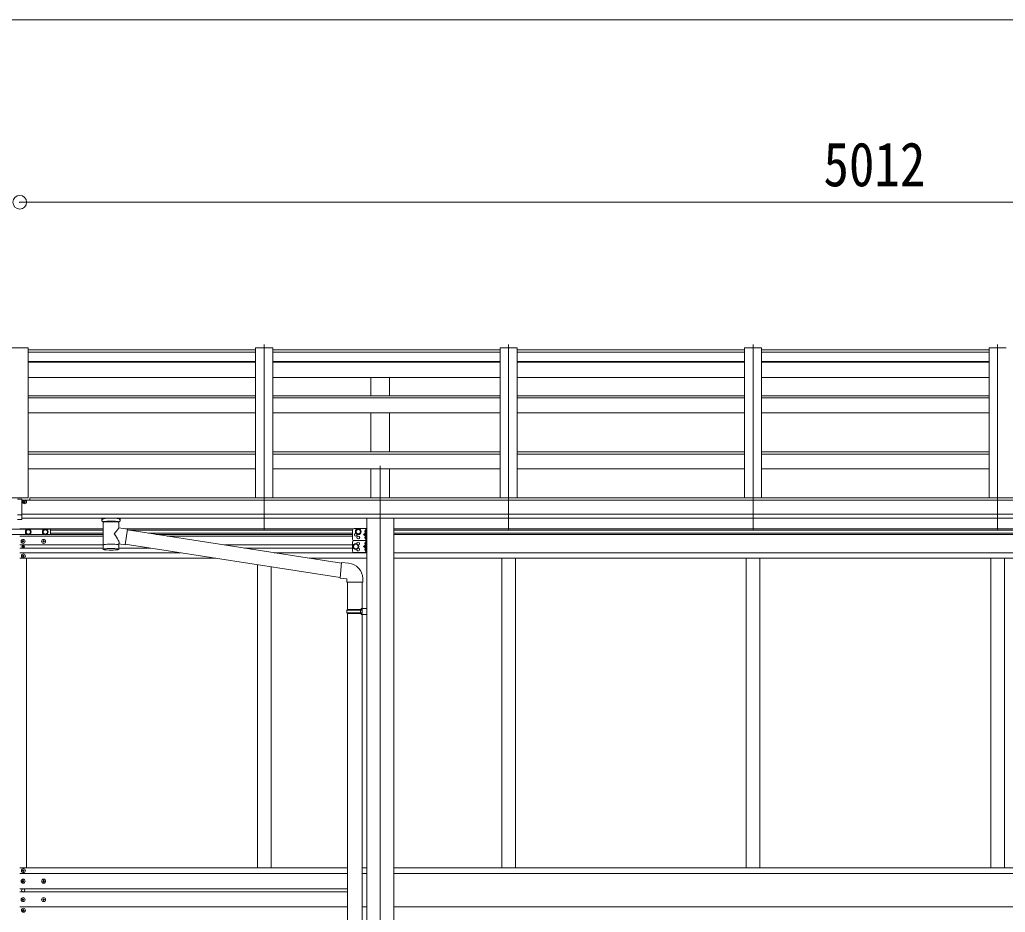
# Model space of a CAD drawing. Units: millimetres at full size, sheet at 1:40; details may follow other scales. Extents: x -11181 to 11305, y -7804 to 7716.
# Drawn here: x 4499 to 7386, y 881 to 3494 of the extents above; entities that cross this region are included whole.
import ezdxf
from ezdxf.enums import TextEntityAlignment as Align

# ---------------------------------------------------------------- set-up
doc = ezdxf.new("R2010")
doc.units = ezdxf.units.MM
doc.header["$LTSCALE"] = 40
doc.header["$PDMODE"] = 32
doc.header["$PDSIZE"] = 40
for name, color, linetype, lineweight in [('0-1_本体', 4, 'Continuous', 9), ('0-2_部品', 7, 'Continuous', 9), ('0-8_PARTS2', 2, 'Continuous', 9), ('0-A_寸法', 6, 'Continuous', 9), ('1-1_GLASS', 4, 'Continuous', 9), ('1-2_GLASS_SEAL', 7, 'Continuous', 9)]:
    doc.layers.add(name, color=color, linetype=linetype, lineweight=lineweight)
doc.styles.add('ＭＳ ゴシック', font='')
doc.styles.get('ＭＳ ゴシック').set_extended_font_data('MS Gothic')

msp = doc.modelspace()

# ---------------------------------------------------------------- linework, layer by layer
at = {"layer": '0-1_本体'}
for p, q in [((4524.26, 2533.38), (4474.26, 2533.38)), ((4474.26, 2533.38), (4524.26, 2533.38)), ((4524.26, 2533.38), (4524.26, 2094.08)), ((4524.26, 2527.29), (5190.26, 2527.29)), ((5190.26, 2520.35), (4524.26, 2520.35)), ((5190.26, 2533.35), (5190.26, 2094.06)), ((5190.26, 2533.35), (5240.26, 2533.35)), ((5240.26, 2533.35), (5240.26, 2094.06)), ((5240.26, 2527.29), (5906.26, 2527.29)), ((5906.26, 2520.35), (5240.26, 2520.35)), ((5906.26, 2533.35), (5906.26, 2094.06)), ((5906.26, 2533.35), (5956.26, 2533.35)), ((5956.26, 2533.35), (5956.26, 2094.06)), ((5956.26, 2527.29), (6622.26, 2527.29)), ((6622.26, 2520.35), (5956.26, 2520.35)), ((6622.26, 2533.35), (6622.26, 2094.06)), ((6622.26, 2533.35), (6672.26, 2533.35)), ((6672.26, 2533.35), (6672.26, 2094.06)), ((6672.26, 2527.29), (7338.26, 2527.29)), ((7338.26, 2520.35), (6672.26, 2520.35)), ((7338.26, 2533.35), (7338.26, 2094.06)), ((7338.26, 2533.35), (7388.26, 2533.35)), ((5190.26, 2493.63), (4524.26, 2493.63)), ((5190.26, 2491.05), (4524.26, 2491.05)), ((5906.26, 2493.63), (5240.26, 2493.63)), ((5906.26, 2491.05), (5240.26, 2491.05)), ((6622.26, 2493.63), (5956.26, 2493.63)), ((6622.26, 2491.05), (5956.26, 2491.05)), ((7338.26, 2493.63), (6672.26, 2493.63)), ((7338.26, 2491.05), (6672.26, 2491.05)), ((5190.26, 2446.32), (4524.26, 2446.32)), ((5906.26, 2446.32), (5240.26, 2446.32)), ((5527.76, 2392.58), (5527.76, 2446.32)), ((5582.76, 2392.58), (5582.76, 2446.32)), ((6622.26, 2446.32), (5956.26, 2446.32)), ((7338.26, 2446.32), (6672.26, 2446.32)), ((5190.26, 2392.58), (4524.26, 2392.58)), ((5190.26, 2387.02), (4524.26, 2387.02)), ((5906.26, 2392.58), (5240.26, 2392.58)), ((5906.26, 2387.02), (5240.26, 2387.02)), ((6622.26, 2392.58), (5956.26, 2392.58)), ((6622.26, 2387.02), (5956.26, 2387.02)), ((7338.26, 2392.58), (6672.26, 2392.58)), ((7338.26, 2387.02), (6672.26, 2387.02)), ((5190.26, 2343.02), (4524.26, 2343.02)), ((5906.26, 2343.02), (5240.26, 2343.02)), ((5527.76, 2228.93), (5527.76, 2343.02)), ((5582.76, 2228.93), (5582.76, 2343.02)), ((6622.26, 2343.02), (5956.26, 2343.02)), ((7338.26, 2343.02), (6672.26, 2343.02)), ((5190.26, 2228.93), (4524.26, 2228.93)), ((5906.26, 2228.93), (5240.26, 2228.93)), ((6622.26, 2228.93), (5956.26, 2228.93)), ((7338.26, 2228.93), (6672.26, 2228.93)), ((5190.26, 2222.14), (4524.26, 2222.14)), ((5906.26, 2222.14), (5240.26, 2222.14)), ((6622.26, 2222.14), (5956.26, 2222.14)), ((7338.26, 2222.14), (6672.26, 2222.14)), ((5190.26, 2178.58), (4524.26, 2178.58)), ((5906.26, 2178.58), (5240.26, 2178.58)), ((5527.76, 2094.06), (5527.76, 2178.58)), ((5582.76, 2094.06), (5582.76, 2178.58)), ((6622.26, 2178.58), (5956.26, 2178.58)), ((7338.26, 2178.58), (6672.26, 2178.58)), ((4524.26, 2094.08), (4474.26, 2094.08)), ((4474.26, 2094.08), (4524.26, 2094.08)), ((4505.76, 2087.35), (9504.76, 2087.35)), ((4529.26, 2087.38), (4529.26, 2094.08)), ((4529.26, 2094.06), (9481.26, 2094.06)), ((9504.76, 2046.13), (4505.76, 2046.13)), ((4505.76, 2034.28), (9504.76, 2034.35)), ((5515.76, 2034.19), (5515.76, -1108.22)), ((5594.76, 2034.19), (5594.76, -1108.22))]:
    msp.add_line(p, q, dxfattribs=at)
at = {"layer": '0-2_部品'}
for p, q in [((4511.73, 2081.46), (4510.73, 2081.46)), ((4512.73, 2082.21), (4512.73, 2080.56)), ((4512.73, 2081.31), (4513.73, 2081.31)), ((4513.73, 2080.56), (4513.73, 2082.21)), ((4492.76, 2044.19), (4505.76, 2044.19)), ((4739.76, 2028.23), (4739.76, 2034.35)), ((4743.86, 2023.73), (4743.84, 1943.44)), ((4789.66, 2006.16), (4789.66, 2023.75)), ((4793.76, 2028.23), (4793.76, 2034.35)), ((4814.88, 2002.25), (4789.66, 2006.17)), ((4814.88, 2002.25), (4807.86, 1957)), ((5441.72, 1902.95), (4814.57, 2000.24)), ((4789.68, 1943.44), (4789.66, 1960.07)), ((4789.66, 1959.82), (4807.86, 1957)), ((5438.05, 1861.01), (4808.13, 1958.74)), ((5462.68, 1902.56), (5441.84, 1904.38)), ((5503.76, 1846.81), (5503.76, 1857.73)), ((5457.76, 1846.81), (5503.76, 1846.81)), ((5459.76, 1846.81), (5459.76, 1767.56)), ((5501.76, 1846.81), (5501.76, 1770.12)), ((5457.76, 1765.56), (5458.76, 1767.56)), ((5457.76, 1765.56), (5501.76, 1765.56)), ((5457.76, 1765.56), (5457.76, 1757.56)), ((5458.76, 1767.56), (5501.76, 1767.56)), ((5497.28, 1765.56), (5496.85, 1767.56)), ((5499.76, 1770.06), (5515.76, 1770.53)), ((5499.76, 1768.06), (5499.76, 1770.06)), ((5499.76, 1768.06), (5501.76, 1768.06)), ((5515.76, 1770.53), (5515.76, 1752.59)), ((5457.76, 1757.56), (5501.76, 1757.56)), ((5457.76, 1757.56), (5458.76, 1755.56)), ((5458.76, 1755.56), (5501.76, 1755.56)), ((5459.76, 1755.56), (5459.76, 661.37)), ((5499.76, 1753.06), (5499.76, 1755.06)), ((5499.76, 1753.06), (5515.76, 1752.59)), ((5501.76, 1753), (5501.76, 663.93))]:
    msp.add_line(p, q, dxfattribs=at)
for points in [[(4492.76, 2089.89), (4505.76, 2089.89), (4505.76, 2031.03), (4492.76, 2031.03)], [(4510.73, 2081.46), (4510.73, 2082.36), (4511.73, 2082.36)], [(4512.73, 2083.26), (4512.73, 2084.16), (4513.73, 2084.16), (4513.73, 2083.26)], [(4513.73, 2080.56), (4513.73, 2079.66), (4512.73, 2079.66), (4512.73, 2080.56)], [(4514.73, 2082.36), (4515.73, 2082.36), (4515.73, 2081.46), (4514.73, 2081.46)], [(4739.8, 2028.18), (4739.77, 2028.53), (4740.02, 2029.49), (4740.54, 2030.37), (4741.34, 2031.21), (4742.46, 2032.01), (4743.86, 2032.74)], [(4739.8, 2028.29), (4739.77, 2027.94), (4740.02, 2026.98), (4740.54, 2026.1), (4741.34, 2025.26), (4742.46, 2024.46), (4743.86, 2023.73)], [(4789.66, 2032.72), (4789.89, 2032.63), (4791.25, 2031.89), (4792.36, 2031.05), (4793.12, 2030.18), (4793.58, 2029.28), (4793.75, 2028.4)], [(4789.66, 2023.75), (4789.89, 2023.84), (4791.25, 2024.58), (4792.36, 2025.42), (4793.12, 2026.29), (4793.58, 2027.19), (4793.75, 2028.07)], [(5441.84, 1904.38), (5437.84, 1858.56), (5457.76, 1856.81), (5457.76, 1846.81)], [(5497.28, 1765.56), (5497.28, 1757.56), (5496.85, 1755.56)], [(5499.76, 1755.06), (5501.76, 1755.06), (5501.76, 1768.06)]]:
    msp.add_lwpolyline(points, dxfattribs=at)
for centre, radius, start, end in [((4756.83, 1983.02), 51.38, 92.46126, 104.61963), ((4776.71, 1983.02), 51.38, 75.38037, 87.53874), ((5458.76, 1857.73), 45, 0, 85)]:
    msp.add_arc(centre, radius, start, end, dxfattribs=at)
msp.add_ellipse((4513.23, 2082.21), major_axis=(-5.9, 0), ratio=0.9, dxfattribs=at)
for centre, major_axis, ratio, start_param, end_param in [((4513.23, 2081.91), (-5.9, 0), 0.9, 3.1415927, 6.2831853), ((4511.73, 2083.26), (-1, 0), 0.9, 1.5707963, 3.1415927), ((4511.73, 2080.56), (1, 0), 0.9, 6.2831853, 7.8539816), ((4511.73, 2082.21), (1, 0), 0.9, 6.2831853, 6.9023328), ((4514.73, 2083.26), (1, 0), 0.9, 3.1415927, 4.712389), ((4514.73, 2082.21), (-1, 0), 0.9, 5.6640378, 6.2831853), ((4514.73, 2080.56), (-1, 0), 0.9, 4.712389, 6.2831853), ((4766.76, 2022.54), (-22.91, -0.42), 0.072511, 4.711586, 6.2823824), ((4766.78, 2024.17), (-22.91, -0.42), 0.072511, 4.711586, 6.2823824), ((4766.73, 2024.16), (22.92, -0.42), 0.07247, 0.0008089, 1.5716053), ((4766.73, 2022.54), (22.92, -0.42), 0.07247, 0.0008089, 1.5716053), ((4777.76, 2028.23), (16, 0), 0.361356, 0, 0.0194874), ((4777.76, 2028.23), (16, 0), 0.361356, 6.2636979, 6.2831853), ((4769.31, 1983.97), (20.32, 22.25), 0.045535, 4.9756507, 6.2441899), ((4766.76, 1986.61), (-22.81, 26.62), 0.234429, 3.1563334, 4.5976381), ((4766.76, 1943.44), (22.92, 0), 0.101955, 6.2829723, 9.4248207), ((4766.76, 1943.44), (22.92, 0), 0.101955, 3.1415499, 6.2833984), ((4766.76, 1955.88), (22.91, 0), 0.122865, 6.2831853, 9.424778)]:
    msp.add_ellipse(centre, major_axis=major_axis, ratio=ratio, start_param=start_param, end_param=end_param, dxfattribs=at)
at = {"layer": '0-8_PARTS2'}
for p, q in [((5215.26, 1999.35), (5215.26, 2543.19)), ((5931.26, 1999.35), (5931.26, 2543.19)), ((6647.26, 1999.35), (6647.26, 2543.19)), ((7363.26, 1999.35), (7363.26, 2543.19)), ((5555.26, 2188.15), (5555.26, -1187.08))]:
    msp.add_line(p, q, dxfattribs=at)
at = {"layer": '0-A_寸法'}
for p, q in [((-532.73, 3493.68), (9531.25, 3493.68)), ((9511.25, 2959.35), (4499.26, 2959.35))]:
    msp.add_line(p, q, dxfattribs=at)
msp.add_point((4499.26, 2959.35), dxfattribs=at)
at = {"layer": '1-1_GLASS'}
for p, q in [((4743.87, 2003.03), (4499.28, 2003.03)), ((4743.87, 1999.53), (4589.26, 1999.53)), ((4809.54, 2003.03), (5475.76, 2003.03)), ((4818.8, 1999.53), (5473.78, 1999.53)), ((5594.76, 2003.03), (8415.76, 2003.03)), ((5594.76, 1999.53), (8415.76, 1999.53)), ((4743.87, 1982.03), (4499.28, 1982.03)), ((4743.87, 1990.53), (4589.26, 1990.53)), ((4743.87, 1987.03), (4589.26, 1987.03)), ((4876.81, 1990.53), (5473.76, 1990.53)), ((4899.38, 1987.03), (5473.76, 1987.03)), ((5307.35, 1982.03), (4931.6, 1982.03)), ((5473.76, 1982.03), (5307.35, 1982.03)), ((5594.76, 1990.53), (8415.76, 1990.53)), ((5594.76, 1987.03), (8415.76, 1987.03)), ((4743.86, 1956.03), (4499.28, 1956.03)), ((4743.86, 1947.03), (4499.28, 1947.03)), ((4883.24, 1947.03), (4789.69, 1947.03)), ((5099.2, 1956.03), (5473.76, 1956.03)), ((5157.21, 1947.03), (5473.76, 1947.03)), ((4970.26, 1933.53), (4499.28, 1933.53)), ((5073.4, 1917.53), (4499.28, 1917.53)), ((4519.26, 1917.53), (4519.26, 1010.53)), ((5244.23, 1933.53), (5515.76, 1933.53)), ((5515.76, 1917.53), (5347.36, 1917.53)), ((5594.76, 1933.53), (8415.76, 1933.53)), ((5594.76, 1917.53), (8415.76, 1917.53)), ((5911.28, 1917.53), (5911.28, 1010.53)), ((5951.28, 1917.53), (5951.28, 1010.53)), ((6627.28, 1917.53), (6627.28, 1010.53)), ((6667.28, 1917.53), (6667.28, 1010.53)), ((7343.28, 1917.53), (7343.28, 1010.53)), ((7383.28, 1917.53), (7383.28, 1010.53)), ((5195.28, 1898.62), (5195.28, 1010.53)), ((5235.28, 1892.42), (5235.28, 1010.53)), ((4499.28, 1010.53), (5459.76, 1010.53)), ((5501.98, 1010.53), (5515.98, 1010.53)), ((5594.76, 1010.53), (8415.76, 1010.53)), ((4499.28, 994.53), (5459.76, 994.53)), ((5501.98, 994.53), (5515.98, 994.53)), ((5594.76, 994.53), (8415.76, 994.53)), ((4499.26, 949.97), (5459.76, 949.97)), ((5459.76, 940.97), (4499.26, 940.97)), ((4499.28, 896.53), (5459.76, 896.53)), ((5501.98, 896.53), (5515.98, 896.53)), ((5594.76, 896.53), (8415.76, 896.53))]:
    msp.add_line(p, q, dxfattribs=at)
at = {"layer": '1-2_GLASS_SEAL'}
for p, q in [((4521.39, 2002.41), (4477.13, 2002.41)), ((4571.39, 2002.41), (4527.13, 2002.41)), ((4589.26, 2002.41), (4577.13, 2002.41)), ((4589.26, 2002.41), (4589.26, 1986.41)), ((5473.76, 1999.03), (5473.76, 1974.03)), ((5478.76, 2004.03), (5515.76, 2004.03)), ((5512.76, 1999.53), (5511.96, 1999.39)), ((5513.26, 2004.03), (5513.26, 1969.03)), ((5515.76, 2004.03), (5515.76, 1969.03)), ((4477.13, 1986.41), (4521.39, 1986.41)), ((4507.76, 1967.03), (4506.76, 1967.03)), ((4510.76, 1966.03), (4511.76, 1966.03)), ((4527.13, 1986.41), (4571.39, 1986.41)), ((4567.76, 1967.03), (4566.76, 1967.03)), ((4570.76, 1966.03), (4571.76, 1966.03)), ((4577.13, 1986.41), (4589.26, 1986.41)), ((5473.76, 1964.03), (5473.76, 1939.03)), ((5478.76, 1969.03), (5515.76, 1969.03)), ((5478.76, 1969.03), (5515.76, 1969.03)), ((5513.26, 1986.53), (5506.26, 1986.53)), ((5512.76, 1991.53), (5511.96, 1991.67)), ((5512.76, 1981.53), (5511.96, 1981.39)), ((5512.76, 1973.53), (5511.96, 1973.67)), ((5512.76, 1964.53), (5511.96, 1964.39)), ((5512.76, 1991.53), (5513.26, 1991.62)), ((5512.76, 1973.53), (5513.26, 1973.62)), ((5513.26, 1969.03), (5513.26, 1934.03)), ((5515.76, 1969.03), (5515.76, 1934.03)), ((4508.03, 1951.44), (4507.21, 1951.44)), ((4510.49, 1950.62), (4511.31, 1950.62)), ((5478.76, 1934.03), (5515.76, 1934.03)), ((5513.26, 1951.53), (5506.26, 1951.53)), ((5512.76, 1956.53), (5511.96, 1956.67)), ((5512.76, 1946.53), (5511.96, 1946.39)), ((5512.76, 1938.53), (5511.96, 1938.67)), ((5512.76, 1956.53), (5513.26, 1956.62)), ((5512.76, 1938.53), (5513.26, 1938.62)), ((4508.76, 1923.53), (4507.76, 1923.53)), ((4511.76, 1924.53), (4512.76, 1924.53)), ((4511.76, 1003.41), (4512.76, 1003.41)), ((4510.76, 971.41), (4511.76, 971.41)), ((4570.76, 971.41), (4571.76, 971.41)), ((4510.76, 917.41), (4511.76, 917.41)), ((4570.76, 917.41), (4571.76, 917.41)), ((4511.76, 886.41), (4512.76, 886.41))]:
    msp.add_line(p, q, dxfattribs=at)
for points in [[(4516.75, 1994.41), (4520.51, 1987.91), (4528.01, 1987.91), (4531.76, 1994.41), (4528.01, 2000.91), (4520.51, 2000.91)], [(4566.75, 1994.41), (4570.51, 1987.91), (4578.01, 1987.91), (4581.76, 1994.41), (4578.01, 2000.91), (4570.51, 2000.91)], [(5490.76, 1987.53), (5497.26, 1991.28), (5497.26, 1998.78), (5490.76, 2002.54), (5484.26, 1998.78), (5484.26, 1991.28)], [(5483.76, 1944.03), (5490.26, 1947.78), (5490.26, 1955.28), (5483.76, 1959.04), (5477.26, 1955.28), (5477.26, 1947.78)]]:
    msp.add_lwpolyline(points, close=True, dxfattribs=at)
for points in [[(5513.64, 1995.53), (5513.01, 1996.72), (5510.78, 1997.83)], [(5513.64, 1995.53), (5513.01, 1994.34), (5510.78, 1993.23)], [(5512.76, 1991.53), (5512.76, 1999.53), (5513.26, 1999.44), (5513.26, 1991.62)], [(4506.76, 1967.03), (4506.76, 1966.03), (4507.76, 1966.03)], [(4509.76, 1968.03), (4509.76, 1969.03), (4508.76, 1969.03), (4508.76, 1968.03)], [(4508.76, 1965.03), (4508.76, 1964.03), (4509.76, 1964.03), (4509.76, 1965.03)], [(4511.76, 1966.03), (4511.76, 1967.03), (4510.76, 1967.03)], [(4566.76, 1967.03), (4566.76, 1966.03), (4567.76, 1966.03)], [(4569.76, 1968.03), (4569.76, 1969.03), (4568.76, 1969.03), (4568.76, 1968.03)], [(4568.76, 1965.03), (4568.76, 1964.03), (4569.76, 1964.03), (4569.76, 1965.03)], [(4571.76, 1966.03), (4571.76, 1967.03), (4570.76, 1967.03)], [(5513.26, 1991.53), (5506.26, 1986.53), (5513.26, 1981.53)], [(5513.64, 1977.53), (5513.01, 1978.72), (5510.78, 1979.83)], [(5513.64, 1977.53), (5513.01, 1976.34), (5510.78, 1975.23)], [(5513.64, 1960.53), (5513.01, 1961.72), (5510.78, 1962.83)], [(5512.76, 1973.53), (5512.76, 1981.53), (5513.26, 1981.44), (5513.26, 1973.62)], [(5512.76, 1956.53), (5512.76, 1964.53), (5513.26, 1964.44), (5513.26, 1956.62)], [(4507.21, 1951.44), (4507.21, 1950.62), (4508.03, 1950.62)], [(4509.67, 1952.26), (4509.67, 1953.08), (4508.85, 1953.08), (4508.85, 1952.26)], [(4508.85, 1949.8), (4508.85, 1948.98), (4509.67, 1948.98), (4509.67, 1949.8)], [(4511.31, 1950.62), (4511.31, 1951.44), (4510.49, 1951.44)], [(5513.26, 1956.53), (5506.26, 1951.53), (5513.26, 1946.53)], [(5513.64, 1960.53), (5513.01, 1959.34), (5510.78, 1958.23)], [(5513.64, 1942.53), (5513.01, 1943.72), (5510.78, 1944.83)], [(5513.64, 1942.53), (5513.01, 1941.34), (5510.78, 1940.23)], [(5512.76, 1938.53), (5512.76, 1946.53), (5513.26, 1946.44), (5513.26, 1938.62)], [(4507.76, 1923.53), (4507.76, 1924.53), (4508.76, 1924.53)], [(4509.76, 1925.53), (4509.76, 1926.53), (4510.76, 1926.53), (4510.76, 1925.53)], [(4510.76, 1922.53), (4510.76, 1921.53), (4509.76, 1921.53), (4509.76, 1922.53)], [(4512.76, 1924.53), (4512.76, 1923.53), (4511.76, 1923.53)], [(4508.76, 1002.41), (4507.76, 1002.41), (4507.76, 1003.41), (4508.76, 1003.41)], [(4509.76, 1004.41), (4509.76, 1005.41), (4510.76, 1005.41), (4510.76, 1004.41)], [(4510.76, 1001.41), (4510.76, 1000.41), (4509.76, 1000.41), (4509.76, 1001.41)], [(4512.76, 1003.41), (4512.76, 1002.41), (4511.76, 1002.41)], [(4507.76, 972.41), (4506.76, 972.41), (4506.76, 971.41), (4507.76, 971.41)], [(4509.76, 973.41), (4509.76, 974.41), (4508.76, 974.41), (4508.76, 973.41)], [(4508.76, 970.41), (4508.76, 969.41), (4509.76, 969.41), (4509.76, 970.41)], [(4511.76, 971.41), (4511.76, 972.41), (4510.76, 972.41)], [(4567.76, 972.41), (4566.76, 972.41), (4566.76, 971.41), (4567.76, 971.41)], [(4569.76, 973.41), (4569.76, 974.41), (4568.76, 974.41), (4568.76, 973.41)], [(4568.76, 970.41), (4568.76, 969.41), (4569.76, 969.41), (4569.76, 970.41)], [(4571.76, 971.41), (4571.76, 972.41), (4570.76, 972.41)], [(4507.76, 918.41), (4506.76, 918.41), (4506.76, 917.41), (4507.76, 917.41)], [(4509.76, 919.41), (4509.76, 920.41), (4508.76, 920.41), (4508.76, 919.41)], [(4508.76, 916.41), (4508.76, 915.41), (4509.76, 915.41), (4509.76, 916.41)], [(4511.76, 917.41), (4511.76, 918.41), (4510.76, 918.41)], [(4567.76, 918.41), (4566.76, 918.41), (4566.76, 917.41), (4567.76, 917.41)], [(4569.76, 919.41), (4569.76, 920.41), (4568.76, 920.41), (4568.76, 919.41)], [(4568.76, 916.41), (4568.76, 915.41), (4569.76, 915.41), (4569.76, 916.41)], [(4571.76, 917.41), (4571.76, 918.41), (4570.76, 918.41)], [(4508.76, 887.41), (4507.76, 887.41), (4507.76, 886.41), (4508.76, 886.41)], [(4510.76, 888.41), (4510.76, 889.41), (4509.76, 889.41), (4509.76, 888.41)], [(4509.76, 885.41), (4509.76, 884.41), (4510.76, 884.41), (4510.76, 885.41)], [(4512.76, 886.41), (4512.76, 887.41), (4511.76, 887.41)]]:
    msp.add_lwpolyline(points, dxfattribs=at)
for centre, radius in [((4524.26, 1994.41), 8.5), ((4524.26, 1994.41), 6.5), ((4574.26, 1994.41), 8.5), ((4574.26, 1994.41), 6.5), ((5490.76, 1995.03), 8.5), ((5490.76, 1995.03), 7.5), ((5490.76, 1995.03), 6.5), ((4509.26, 1966.53), 5.9), ((4569.26, 1966.53), 5.9), ((5490.76, 1978.03), 4.25), ((4509.26, 1951.03), 3.75), ((5483.76, 1951.53), 8.5), ((5483.76, 1951.53), 7.5), ((5483.76, 1951.53), 6.5), ((4510.26, 1924.03), 5.9), ((4510.26, 1002.91), 5.9), ((4509.26, 971.91), 5.9), ((4569.26, 971.91), 5.9), ((4509.26, 917.91), 5.9), ((4569.26, 917.91), 5.9), ((4510.26, 886.91), 5.9)]:
    msp.add_circle(centre, radius, dxfattribs=at)
for centre, radius, start, end in [((5478.76, 1999.03), 5, 90, 180), ((5516.86, 1995.53), 6.5, 147.94412, 212.05588), ((5512.11, 1998.5), 0.9, 100, 147.94412), ((5512.11, 1992.56), 0.9, 212.05588, 260), ((4507.76, 1968.03), 1, 270, 0), ((4507.76, 1965.03), 1, 0, 90), ((4510.76, 1968.03), 1, 180, 270), ((4510.76, 1965.03), 1, 90, 180), ((4567.76, 1968.03), 1, 270, 0), ((4567.76, 1965.03), 1, 0, 90), ((4570.76, 1968.03), 1, 180, 270), ((4570.76, 1965.03), 1, 90, 180), ((5478.76, 1974.03), 5, 180, 270), ((5478.76, 1964.03), 5, 90, 180), ((5483.76, 1986.53), 4.25, 94.76077, 6.29431), ((5490.76, 1960.03), 4.25, 274.76077, 186.29431), ((5516.86, 1977.53), 6.5, 147.94412, 212.05588), ((5516.86, 1960.53), 6.5, 147.94412, 212.05588), ((5512.11, 1980.5), 0.9, 100, 147.94412), ((5512.11, 1974.56), 0.9, 212.05588, 260), ((5512.11, 1963.5), 0.9, 100, 147.94412), ((4508.03, 1952.26), 0.82, 270, 0), ((4508.03, 1949.8), 0.82, 0, 90), ((4510.49, 1952.26), 0.82, 180, 270), ((4510.49, 1949.8), 0.82, 90, 180), ((5478.76, 1939.03), 5, 180, 270), ((5490.76, 1943.03), 4.25, 173.70569, 85.23923), ((5516.86, 1942.53), 6.5, 147.94412, 212.05588), ((5512.11, 1957.56), 0.9, 212.05588, 260), ((5512.11, 1945.5), 0.9, 100, 147.94412), ((5512.11, 1939.56), 0.9, 212.05588, 260), ((4508.76, 1925.53), 1, 270, 0), ((4508.76, 1922.53), 1, 0, 90), ((4511.76, 1925.53), 1, 180, 270), ((4511.76, 1922.53), 1, 90, 180), ((4508.76, 1004.41), 1, 270, 0), ((4508.76, 1001.41), 1, 0, 90), ((4511.76, 1004.41), 1, 180, 270), ((4511.76, 1001.41), 1, 90, 180), ((4507.76, 973.41), 1, 270, 0), ((4507.76, 970.41), 1, 0, 90), ((4510.76, 973.41), 1, 180, 270), ((4510.76, 970.41), 1, 90, 180), ((4567.76, 973.41), 1, 270, 0), ((4567.76, 970.41), 1, 0, 90), ((4570.76, 973.41), 1, 180, 270), ((4570.76, 970.41), 1, 90, 180), ((4509.26, 944.91), 5, 115.84193, 244.15807), ((4509.26, 944.91), 5, 64.15807, 115.84193), ((4509.26, 944.91), 5, 244.15807, 295.84193), ((4509.26, 944.91), 5, 295.84193, 64.15807), ((4507.76, 919.41), 1, 270, 0), ((4507.76, 916.41), 1, 0, 90), ((4510.76, 919.41), 1, 180, 270), ((4510.76, 916.41), 1, 90, 180), ((4567.76, 919.41), 1, 270, 0), ((4567.76, 916.41), 1, 0, 90), ((4570.76, 919.41), 1, 180, 270), ((4570.76, 916.41), 1, 90, 180), ((4508.76, 888.41), 1, 270, 0), ((4508.76, 885.41), 1, 0, 90), ((4511.76, 888.41), 1, 180, 270), ((4511.76, 885.41), 1, 90, 180)]:
    msp.add_arc(centre, radius, start, end, dxfattribs=at)

# ---------------------------------------------------------------- texts
at = {"layer": '0-A_寸法', "color": 7, "style": 'ＭＳ ゴシック', "width": 0.85}
msp.add_text('5012', height=129, dxfattribs=at).set_placement((6853.26, 2967.35), align=Align.BOTTOM_LEFT)

doc.saveas('drawing.dxf')
